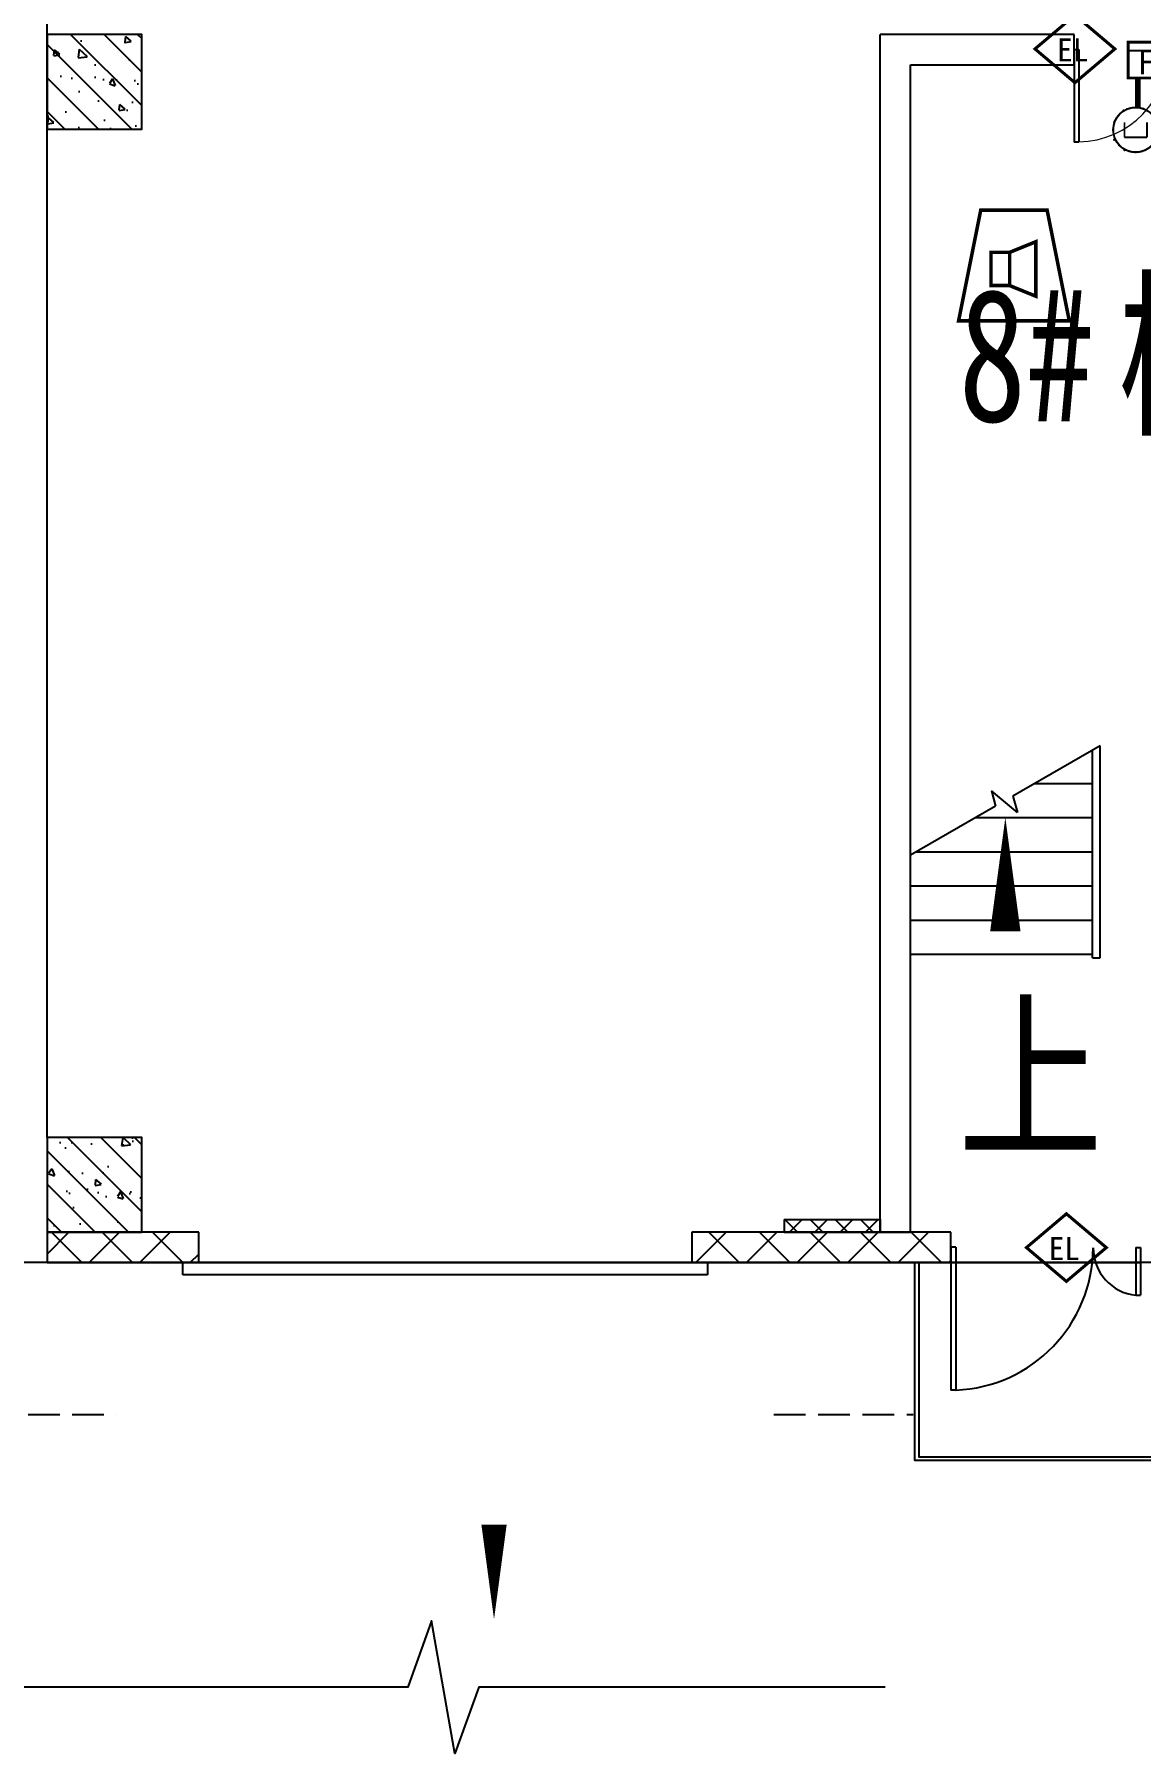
# Model space of a CAD drawing. Header units: millimetres. Extents: x -633009578 to 5705885, y -633235091 to 2571734.
# Drawn here: x 3601620 to 3610370, y 2056111 to 2069710 of the extents above; entities that cross this region are included whole.
import ezdxf
from ezdxf.enums import TextEntityAlignment as Align

# ---------------------------------------------------------------- set-up
doc = ezdxf.new("R2010")
doc.units = ezdxf.units.MM
doc.header["$LTSCALE"] = 1000
doc.header["$MEASUREMENT"] = 0
doc.linetypes.add('DASH', pattern=[0.35, 0.25, -0.1])
doc.layers.get('0').update_dxf_attribs({"color": 9})
for name, color, linetype in [('000000000000电气', 7, 'Continuous'), ('A-COLUM(柱)', 255, 'Continuous'), ('A-DI-S(箭头)', 76, 'Continuous'), ('A-DOOR(门）', 4, 'Continuous'), ('A-F-AREA(计算)', 5, 'Continuous'), ('A-FLOR(看线)', 8, 'Continuous'), ('A-HATH(填充)', 8, 'Continuous'), ('A-LM-RAIL(栏杆)', 167, 'Continuous'), ('A-ST-O(室外)', 54, 'Continuous'), ('A-STAR(楼梯)', 51, 'Continuous'), ('A-TEXT(房间)', 243, 'Continuous'), ('A-WALL(墙)', 255, 'Continuous'), ('DIM_SYMB', 3, 'Continuous'), ('PUB_TEXT', 7, 'Continuous'), ('TEL_TEXT', 7, 'Continuous'), ('WALL', 9, 'Continuous'), ('设备-安防', 3, 'Continuous'), ('设备-消防', 3, 'Continuous')]:
    doc.layers.add(name, color=color, linetype=linetype)
doc.styles.add('_TCH', font='simhei.ttf', dxfattribs={"width": 0.75, "bigfont": 'hztxt.shx'})
doc.styles.add('_TCH_DIM', font='simhei.ttf', dxfattribs={"width": 0.8, "bigfont": 'hztxt.shx'})
doc.styles.add('_TEL_DIM', font='simhei.ttf', dxfattribs={"height": 3.5, "bigfont": 'HZTXT'})
doc.styles.add('IDQSTYLE', font='simhei.ttf', dxfattribs={"width": 0.707, "bigfont": 'hztxt.shx'})
doc.styles.add('宋', font='simhei.ttf', dxfattribs={"width": 0.8})
pattern_1 = [(45, (1102421.475196055, 677964.29318137), (-200.0002033111466, 200.0002033111467), []), (135, (1102421.475196055, 677964.29318137), (-200.0002033111467, -200.0002033111466), [])]

# ---------------------------------------------------------------- blocks, each defined once
blk = doc.blocks.new('HC001213')
at = {"color": 0, "linetype": 'Continuous', "const_width": 0.2}
blk.add_lwpolyline([(-1.875, 3.125), (1.875, 3.125), (3.125, -3.125), (-3.125, -3.125)], close=True, dxfattribs=at)
for points in [[(-0.243653517016746, 0.7382802506738564), (1.231346482983254, 1.338280250673856), (1.231346482983254, -1.736719749326144), (-0.243653517016746, -1.136719749326144)], [(-1.293653517016746, 0.7382802506738564), (-0.243653517016746, 0.7382802506738564), (-0.243653517016746, -1.136719749326144), (-1.293653517016746, -1.136719749326144), (-1.293653517016746, 0.7382802506738564)]]:
    blk.add_lwpolyline(points, dxfattribs=at)
at = {"color": 0, "style": 'IDQSTYLE', "width": 0.7}
blk.add_attdef('PSFHATT', (5.125, -3.125), '', height=2.5, dxfattribs=at)
blk = doc.blocks.new('A$C18BE6784')
at = {"color": 3}
for p, q in [((523.9618938427884, 10.07556907826802), (523.9618938427884, 267.0734257409931)), ((9.966180517105386, 207.7662279362848), (523.9618938427884, 207.7662279362848)), ((9.966180517105386, 10.07556907826802), (523.9618938427884, 10.07556907826802))]:
    blk.add_line(p, q, dxfattribs=at)
at = {"color": 3, "const_width": 19.76906588580314}
blk.add_lwpolyline([(9.966180517105386, 267.0734257409931), (9.966180517105386, 10.07556907826802), (523.9618938427884, 10.07556907826802), (523.9618938427884, 267.0734257409931), (9.966180517105386, 267.0734257409931), (9.966180517105386, 10.07556907826802)], dxfattribs=at)
at = {"layer": 'TEL_TEXT', "style": '宋'}
blk.add_text('FHM', height=174.3631611127561, dxfattribs=at).set_placement((76.73028432228602, 37.78400701103965))
blk = doc.blocks.new('$equip_U$00000071(蒋轩)')
at = {"const_width": 0.040000000000008}
blk.add_lwpolyline([(-0.5, 0, -1), (0.5, 0, -1), (-0.5, 0, -1.4631756610552)], format="xyb", dxfattribs=at)
at = {"linetype": 'Continuous', "const_width": 0.041666666666675}
for points in [[(-0.25, -0.1666666666715173), (-0.25, 0.1666666666715173)], [(0.25, -0.1666666666715173), (0.25, 0.1666666666715173)], [(-0.25, -0.1666666666715173), (0.25, -0.1666666666715173)]]:
    blk.add_lwpolyline(points, dxfattribs=at)
blk.add_circle((0, 0), 0.5000000000001146)
blk.add_point((0, -0.5))
at = {"color": 7, "style": '_TEL_DIM', "flags": 1}
for tag in ['REMARK', 'A']:
    blk.add_attdef(tag, text='', height=1.666666666667e-05, dxfattribs=at).set_placement((0, 0), align=Align.MIDDLE_CENTER)
blk = doc.blocks.new('$equip_U$00000073(LR-JS03)')
at = {"xscale": 1.008, "yscale": 1.008, "zscale": 1.008}
blk.add_blockref('$equip_U$00000071(蒋轩)', (0, 0), dxfattribs=at)
at = {"color": 7, "style": '_TEL_DIM', "flags": 1}
for tag in ['REMARK', 'A']:
    blk.add_attdef(tag, text='', height=2e-05, dxfattribs=at).set_placement((0, 0), align=Align.MIDDLE_CENTER)
blk = doc.blocks.new('$equip_U$00000082(LR-JS03)')
blk.add_blockref('$equip_U$00000073(LR-JS03)', (0, 0))
at = {"color": 7, "style": '_TEL_DIM', "flags": 1}
for tag in ['REMARK', 'A']:
    blk.add_attdef(tag, text='', height=2e-05, dxfattribs=at).set_placement((0, 0), align=Align.MIDDLE_CENTER)
blk = doc.blocks.new('$equip_U$00000090(LR-JS03)')
for p in [(0, 0.5040000000008149), (-0.5040000000153668, 0), (0.5039999999571592, 0), (0, -0.5040000000008149)]:
    blk.add_point(p)
blk.add_blockref('$equip_U$00000082(LR-JS03)', (0, 0))
at = {"color": 7, "style": '_TEL_DIM', "flags": 1}
for tag in ['REMARK', 'A']:
    blk.add_attdef(tag, text='', height=2e-05, dxfattribs=at).set_placement((0, 0), align=Align.MIDDLE_CENTER)
blk = doc.blocks.new('$equip_U$00000099(LR-JS03)')
at = {"linetype": 'Continuous', "ltscale": 0.7, "xscale": 0.6, "yscale": 0.6, "zscale": 0.6}
blk.add_blockref('$equip_U$00000090(LR-JS03)', (0, 0), dxfattribs=at)
at = {"color": 7, "linetype": 'Continuous', "style": '_TEL_DIM', "flags": 1}
for tag in ['REMARK', 'A']:
    blk.add_attdef(tag, text='', height=2e-05, dxfattribs=at).set_placement((0, 0), align=Align.MIDDLE_CENTER)
blk = doc.blocks.new('$equip_U$00000101(LR-JS03)')
at = {"linetype": 'Continuous', "ltscale": 0.7}
for p in [(-0.1658388294745237, 0.2592770627816208), (-0.1194070677738637, 0.277826766425278), (0, 0.302399999985937), (0.1048157138284296, 0.2836537081166171), (-0.3023999999277294, 0), (-0.2900179410353303, 0.1034561744891107), (-0.2358388293068856, 0.1892770628328435), (0.2132320802193135, 0.2144244387745857), (0.2832320802845061, 0.1444244387676008), (0.30240000016056, 0), (-0.2917371464427561, -0.1356171146035194), (-0.2217371466103941, -0.2056171146105044), (0.2639371012337506, -0.1475905369734392), (-0.1517371465452015, -0.2756171146174893), (0, -0.3024000000441447), (0.1854639847297221, -0.2388490536250174)]:
    blk.add_point(p, dxfattribs=at)
blk.add_blockref('$equip_U$00000099(LR-JS03)', (0, 0), dxfattribs=at)
at = {"color": 7, "linetype": 'Continuous', "style": '_TEL_DIM', "flags": 1}
for tag in ['REMARK', 'A']:
    blk.add_attdef(tag, text='', height=2e-05, dxfattribs=at).set_placement((0, 0), align=Align.MIDDLE_CENTER)
blk = doc.blocks.new('$equip_U$00000102(LR-JS03)')
for p in [(0, 0.3931199999997261), (-0.3931199999933597, 0), (0.3931200000224635, 0), (0, -0.3931200000006356)]:
    blk.add_point(p)
at = {"xscale": 1.3, "yscale": 1.3, "zscale": 1.3}
blk.add_blockref('$equip_U$00000101(LR-JS03)', (0, 0), dxfattribs=at)
at = {"color": 7, "style": '_TEL_DIM', "flags": 1}
for tag in ['REMARK', 'A']:
    blk.add_attdef(tag, text='', height=2e-05, dxfattribs=at).set_placement((0, 0), align=Align.MIDDLE_CENTER)
blk = doc.blocks.new('FHHHM')
at = {"layer": '设备-消防', "const_width": 35.58431859444}
for points in [[(-400.2762537132949, -420.9812156084226), (-400.2762537132949, -229.5319353532395)], [(-75.17435393342748, -420.9812156084226), (-75.17435393342748, -229.5319353532395)]]:
    blk.add_lwpolyline(points, dxfattribs=at)
at = {"layer": '设备-消防'}
for name, p, xscale, yscale, zscale in [('A$C18BE6784', (-471.5657044585096, -240.3660831669113), 0.9, 0.9, 0.9), ('$equip_U$00000102(LR-JS03)', (-414.3943202504888, -564.8034442435601), 367.6065970498603, 367.6065970498603, 367.6065970498603)]:
    blk.add_blockref(name, p, dxfattribs=dict(at, xscale=xscale, yscale=yscale, zscale=zscale))
at = {"layer": '设备-消防', "xscale": -367.6065970498603, "yscale": 367.606597049965, "zscale": 367.6065970500075, "rotation": 359.9999999999998}
blk.add_blockref('$equip_U$00000102(LR-JS03)', (-61.05628739541862, -564.8034442435601), dxfattribs=at)
blk = doc.blocks.new('$equip$00002474')
for p, q in [((-0.519992380955955, 1.000000338535756e-05), (7.619048119522631e-06, 0.4400100000020757)), ((7.619048119522631e-06, 0.4400100000020757), (0.5200076190521941, 1.000000338535756e-05)), ((7.619048119522631e-06, -0.4399899999989429), (-0.519992380955955, 1.000000338535756e-05)), ((0.5200076190521941, 1.000000338535756e-05), (7.619048119522631e-06, -0.4399899999989429))]:
    blk.add_line(p, q)
at = {"const_width": 0.04}
blk.add_lwpolyline([(7.619048119522631e-06, 0.4400100000020757), (-0.519992380955955, 1.000000338535756e-05), (7.619048119522631e-06, -0.4399899999989429), (0.5200076190521941, 1.000000338535756e-05), (7.619048119522631e-06, 0.4400100000020757), (-0.519992380955955, 1.000000338535756e-05)], dxfattribs=at)
for p in [(7.619048119522631e-06, 0.4400100000020757), (-0.519992380955955, 1.000000338535756e-05), (0.5200076190521941, 1.000000338535756e-05), (7.619048119522631e-06, -0.4399899999989429)]:
    blk.add_point(p)
at = {"color": 7, "style": '_TEL_DIM'}
blk.add_attdef('$TEXT$', text='', height=0.3, dxfattribs=at).set_placement((0.02805548798642121, 0.01213281898526475), align=Align.MIDDLE_CENTER)
at = {"color": 7, "style": '_TEL_DIM', "flags": 1}
blk.add_attdef('A', text='', height=2e-05, dxfattribs=at).set_placement((0, 0), align=Align.MIDDLE_CENTER)
blk = doc.blocks.new('$DorLib2D$00000126')
at = {"color": 0, "linetype": 'Continuous'}
for p, q in [((-0.5319999999956053, 0.5), (-0.5319999999956053, 0.900000000000091)), ((0.5320000000047003, 0.900000000000091), (0.5320000000047003, 0.5000000000002274))]:
    blk.add_line(p, q, dxfattribs=at)
at = {"color": 0, "linetype": 'DASH'}
for p, q in [((-0.5319999999956053, 0.900000000000091), (0.5320000000047003, 0.900000000000091)), ((-0.5319999999956053, 0.5), (0.5320000000047003, 0.5000000000002274))]:
    blk.add_line(p, q, dxfattribs=at)
blk = doc.blocks.new('$DorLib2D$00000225')
at = {"color": 0}
for p, q in [((0.4750000000000032, -0.001447885298549778), (0.4750000000000032, 0.7521225008925327)), ((0.4750000000000032, 0.7521225008925327), (0.5000000000000036, 0.7521225008925363)), ((0.5000000000000036, -0.001447885298549778), (0.5000000000000036, 0.7521225008925363)), ((-0.4999999999999982, -3.552713678800501e-15), (-0.5, 0.252035990386009)), ((-0.4750000000000014, 0.252035990386009), (-0.5, 0.252035990386009)), ((-0.4749999999999996, -3.552713678800501e-15), (-0.4750000000000014, 0.252035990386009)), ((-0.4749999999999996, -3.552713678800501e-15), (-0.4999999999999947, -3.552713678800501e-15)), ((0.4750000000000032, -0.001447885298549778), (0.4999999999999929, -0.001447885298549778))]:
    blk.add_line(p, q, dxfattribs=at)
for centre, radius, start, end in [((0.5046168020419071, -0.001920809357812914), 0.7546247204382253, 92.24926861260724, 179.7237749158362), ((-0.5007908120542499, 0.002572563917482285), 0.2507930763238999, 359.7898704778746, 84.09743784757413)]:
    blk.add_arc(centre, radius, start, end, dxfattribs=at)
blk = doc.blocks.new('_FZH')
h = blk.add_hatch()
h.set_pattern_fill('钢筋混凝土', color=256, scale=0.1, style=0)
h.set_pattern_definition([(45, (0, 0), (-0.1767766952966369, 0.1767766952966369), []), (50, (0, 0), (0.7172601826007535, -0.06275213498259512), [0.07500000000000001, -0.8250000000000001]), (355, (0, 0), (-0.138751333613, 0.7521921337000119), [0.06, -0.66]), (100.4514, (0.05977168000000001, -0.00522934), (0.5785093817140216, 0.6894395420609536), [0.06374019, -0.701142112]), (46.1842, (0, 0.2), (1.067241048625645, -0.1655190143290181), [0.1125, -1.2375]), (96.6356, (0.088936745, 0.186206693), (0.9346627055487033, 0.9741178709004418), [0.095610288, -1.051713]), (351.1842, (0, 0.2), (0.9346619451336272, 0.9741186009253247), [0.09000000000000001, -0.9900000000000001]), (21, (0.1, 0.15), (0.5969070521184617, -0.4026188906653388), [0.07500000000000001, -0.8250000000000001]), (326, (0.1, 0.15), (0.2433153319215824, 0.7251500450468529), [0.06, -0.66]), (71.4514, (0.149742233, 0.116448394), (0.84022262858149, 0.3225304967099524), [0.06374019, -0.701142112]), (37.50000000000001, (0, 0), (0.01215985531729062, 0.3328938538313115), [0, -0.652, 0, -0.67, 0, -0.6625000000000001]), (7.499999999999999, (0, 0), (0.2630695374421486, 0.3944117118823603), [0, -0.382, 0, -0.637, 0, -0.2525]), (-32.5, (-0.223, 0), (0.533822436172409, -0.02255487173437976), [0, -0.25, 0, -0.78, 0, -1.035]), (-42.5, (-0.323, 0), (0.5831861693423862, 0.1001049823323177), [0, -0.325, 0, -0.518, 0, -0.735])])
h.paths.add_polyline_path([(-0.5, -0.5), (0.5, -0.5), (0.5, 0.5), (-0.5, 0.5)])
blk.add_lwpolyline([(-0.5, -0.5), (0.5, -0.5), (0.5, 0.5), (-0.5, 0.5)], close=True)
blk = doc.blocks.new('$DorLib2D$00000002')
for p, q in [((-0.5, -5.684341886080802e-17), (-0.5000000000000007, 0.4875)), ((-0.4750000000000007, 0.4875), (-0.5000000000000007, 0.4875)), ((-0.475, -2.842170943040401e-17), (-0.4750000000000007, 0.4875)), ((0.475, -2.842170943040401e-17), (0.4750000000000007, 0.4875)), ((0.4750000000000007, 0.4875), (0.5000000000000007, 0.4875)), ((0.5, -5.684341886080802e-17), (0.5000000000000007, 0.4875)), ((-0.5, -5.684341886080802e-17), (-0.475, -2.842170943040401e-17)), ((0.5, -5.684341886080802e-17), (0.475, -2.842170943040401e-17))]:
    blk.add_line(p, q)
at = {"lineweight": 13}
for centre, start, end in [((-0.4875, -4.263256414560601e-17), 0, 88.53071641864632), ((0.4875, -4.263256414560601e-17), 91.4692835813537, 180)]:
    blk.add_arc(centre, 0.4875, start, end, dxfattribs=at)

msp = doc.modelspace()

# ---------------------------------------------------------------- hatches: boundary and pattern name
at = {"layer": 'A-HATH(填充)'}
h = msp.add_hatch(dxfattribs=at)
h.set_pattern_fill('多孔材料', color=256, scale=50, style=0)
h.set_pattern_definition([(45, (1102321.475196055, 677964.29318137), (-100.0001016555733, 100.0001016555733), []), (135, (1102321.475196055, 677964.29318137), (-100.0001016555733, -100.0001016555733), [])])
h.paths.add_polyline_path([(3607549.994031597, 2060234.629172604), (3608309.994031597, 2060234.629172604), (3608309.994031597, 2060334.629172604), (3607549.994031597, 2060334.629172604)])
h = msp.add_hatch(dxfattribs=at)
h.set_pattern_fill('多孔材料', color=256, scale=100, style=0)
h.set_pattern_definition(pattern_1)
h.paths.add_polyline_path([(3601719.994031765, 2059994.629172626), (3602919.994032013, 2059994.629172631), (3602919.994032013, 2060234.629172628), (3601719.994031765, 2060234.629172626)])
h = msp.add_hatch(dxfattribs=at)
h.set_pattern_fill('多孔材料', color=256, scale=100, style=0)
h.set_pattern_definition(pattern_1)
h.paths.add_polyline_path([(3606819.994032013, 2059994.629172631), (3608869.994030487, 2059994.629172631), (3608869.994030487, 2060234.629172627), (3606819.994032013, 2060234.629172628)])

# ---------------------------------------------------------------- linework, layer by layer
at = {"layer": 'A-DI-S(箭头)'}
msp.add_lwpolyline([(3605255.674058281, 2058836.00320153, 0, 0, 0), (3605255.674058281, 2057173.00320153, 0, 200, 0), (3605255.674058281, 2057923.00320153, 0, 0, 0)], format="xyseb", dxfattribs=at)
msp.add_lwpolyline([(3608348.686979977, 2056636.171602783), (3605136.48755876, 2056636.171602783), (3604945.40318577, 2056111.171602783), (3604760.259856026, 2057161.171602783), (3604573.98755876, 2056636.171602783), (3601361.788137542, 2056636.171602783)], dxfattribs=at)
at = {"layer": 'A-DOOR(门）'}
for p, q in [((3602919.994032014, 2059994.629172626), (3606819.994032014, 2059994.629172626)), ((3608869.994030365, 2059994.629172626), (3610369.994030365, 2059994.629172626))]:
    msp.add_line(p, q, dxfattribs=at)
at = {"layer": 'A-F-AREA(计算)'}
msp.add_lwpolyline([(3534479.994031782, 2196074.629172625), (3668759.994031782, 2196074.629172625), (3668759.994031782, 2059994.629172625), (3534479.994031782, 2059994.629172625)], close=True, dxfattribs=at)
at = {"layer": 'A-FLOR(看线)'}
msp.add_lwpolyline([(3601719.994031765, 2060984.629172626), (3601719.994031765, 2127934.629173214)], dxfattribs=at)
at = {"layer": 'A-LM-RAIL(栏杆)'}
msp.add_lwpolyline([(3608614.994420176, 2059994.629184154), (3608614.993947505, 2058459.629205559), (3612569.994933342, 2058459.62920559), (3612569.994933342, 2058429.62920559), (3608584.993937623, 2058429.629205558), (3608584.994420176, 2059994.629194035)], dxfattribs=at)
at = {"layer": 'A-ST-O(室外)', "linetype": 'DASH'}
for points in [[(3534719.994031765, 2058794.629172639), (3602269.994472506, 2058794.629172639)], [(3607469.993591949, 2058794.629172639), (3608569.994049615, 2058794.629172639)]]:
    msp.add_lwpolyline(points, dxfattribs=at)
at = {"layer": 'A-STAR(楼梯)'}
for p, q in [((3610049.994031593, 2064082.641874489), (3609360.512876885, 2063684.569744185)), ((3609989.994031593, 2062404.629172597), (3609989.994031593, 2064048.000858338)), ((3610049.994031593, 2062434.629172597), (3610049.994031535, 2064082.641874292)), ((3610049.994031593, 2062404.629172597), (3610049.994031593, 2064082.64187449)), ((3609395.453447053, 2063554.169757137), (3609189.408505614, 2063727.061991504)), ((3609189.408505614, 2063727.061991504), (3609222.192505152, 2063604.710440331)), ((3609533.820890539, 2063784.629172366), (3609989.994031484, 2063784.629172581)), ((3609222.192505152, 2063604.710440331), (3608549.994031593, 2063216.616470705)), ((3609360.512876885, 2063684.569744185), (3609395.453447053, 2063554.169757137)), ((3609066.16717208, 2063514.62917269), (3609989.994031484, 2063514.629172581)), ((3608549.994031593, 2062434.629172597), (3608549.994031535, 2063216.616471072)), ((3608598.51345397, 2063244.629172674), (3609989.994031484, 2063244.629172581)), ((3608549.994031593, 2062974.629172597), (3609989.994031484, 2062974.629172581)), ((3608549.994031593, 2062704.629172597), (3609989.994031484, 2062704.629172581)), ((3608549.994031593, 2062434.629172597), (3609989.994031484, 2062434.629172581)), ((3609989.994031593, 2062404.629172597), (3610049.994031593, 2062404.629172597))]:
    msp.add_line(p, q, dxfattribs=at)
at = {"layer": 'A-WALL(墙)'}
for p, q in [((3608309.994031743, 2060234.629172624), (3608309.994031561, 2069709.629172582)), ((3609844.994032013, 2069709.629172551), (3608309.994031561, 2069709.629172582)), ((3609844.994032013, 2069469.62917272), (3609844.994032013, 2069709.629172551)), ((3608549.994031743, 2060234.629172628), (3608549.994031617, 2069469.629172595)), ((3608549.994031617, 2069469.629172595), (3609844.994032013, 2069469.62917272)), ((3607549.994031597, 2060334.629172604), (3608309.994031597, 2060334.629172604)), ((3607549.994031597, 2060334.629172604), (3607549.994031597, 2060234.629172604)), ((3608309.994031597, 2060334.629172604), (3608309.994031597, 2060234.629172604)), ((3607549.994031597, 2060234.629172604), (3608309.994031597, 2060234.629172604)), ((3608309.994031743, 2060234.629172624), (3608549.994031743, 2060234.629172628))]:
    msp.add_line(p, q, dxfattribs=at)
at = {"layer": 'DIM_SYMB'}
msp.add_lwpolyline([(3609299.994031593, 2062299.629172597, 0, 0, 0), (3609299.994031593, 2063514.629172597, 0, 240.0000000000001, 0), (3609299.994031593, 2062614.629172597, 0, 0, 0)], format="xyseb", dxfattribs=at)
at = {"layer": 'WALL'}
for p, q in [((3602919.994032013, 2060234.629172628), (3601719.994031765, 2060234.629172626)), ((3601719.994031765, 2060234.629172626), (3601719.994031765, 2059994.629172626)), ((3602919.994032013, 2059994.629172631), (3602919.994032013, 2060234.629172628)), ((3608869.994030487, 2060234.629172627), (3606819.994032013, 2060234.629172628)), ((3606819.994032013, 2060234.629172628), (3606819.994032013, 2059994.629172631)), ((3608869.994030487, 2059994.629172631), (3608869.994030487, 2060234.629172627)), ((3601719.994031765, 2059994.629172626), (3602919.994032013, 2059994.629172631)), ((3606819.994032013, 2059994.629172631), (3608869.994030487, 2059994.629172631))]:
    msp.add_line(p, q, dxfattribs=at)

# ---------------------------------------------------------------- block references
at = {"layer": '000000000000电气', "color": 3, "xscale": 1.2285, "yscale": 1.2285, "zscale": 1.2285}
msp.add_blockref('FHHHM', (3610840.035137919, 2069648.261451769), dxfattribs=at)
at = {"layer": 'A-COLUM(柱)', "xscale": 750, "yscale": 750, "zscale": 750, "rotation": 270}
for p in [(3602094.99403178, 2069334.629172626), (3602094.99403178, 2060609.629172626)]:
    msp.add_blockref('_FZH', p, dxfattribs=at)
at = {"layer": 'A-DOOR(门）', "xscale": 1500, "yscale": 1500, "zscale": 1500, "rotation": 180}
msp.add_blockref('$DorLib2D$00000002', (3610594.994032077, 2069589.629172626), dxfattribs=at)
at = {"layer": 'A-DOOR(门）', "extrusion": (0, 0, -1), "rotation": 180.0000000000016}
for name, p, xscale, yscale, zscale in [('$DorLib2D$00000225', (-3609619.994030365, 2060114.629172626), -1500, 1500, 1500), ('$DorLib2D$00000126', (-3604869.994032014, 2060114.629172626), -3900, 240, 3900)]:
    msp.add_blockref(name, p, dxfattribs=dict(at, xscale=xscale, yscale=yscale, zscale=zscale))
at = {"layer": '设备-安防'}
ref = msp.add_blockref('$equip$00002474', (3609850.439143498, 2069594.632506445), dxfattribs=dict(at, xscale=607.5, yscale=607.5, zscale=607.5, rotation=180))
ref.add_attrib('$TEXT$', 'EL', dxfattribs={"layer": '0', "color": 7, "height": 182.25, "style": '_TEL_DIM'}).set_placement((3609833.395434697, 2069587.26181896), align=Align.MIDDLE_CENTER)
ref = msp.add_blockref('$equip$00002474', (3609782.936881692, 2060113.704280656), dxfattribs=dict(at, xscale=607.5, yscale=607.5, zscale=607.5, rotation=180))
ref.add_attrib('$TEXT$', 'EL', dxfattribs={"layer": '0', "color": 7, "height": 182.25, "style": '_TEL_DIM'}).set_placement((3609765.893172891, 2060106.333593171), align=Align.MIDDLE_CENTER)
at = {"layer": '设备-消防', "xscale": 140, "yscale": 140, "zscale": 140}
msp.add_blockref('HC001213', (3609368.038432558, 2067882.056853997), dxfattribs=at)

# ---------------------------------------------------------------- texts
at = {"layer": 'A-TEXT(房间)', "style": '_TCH', "width": 0.75}
for s, p in [('楼梯', (3610189.880673066, 2066648.788666927)), ('8#', (3608929.880673066, 2066648.788666927))]:
    msp.add_text(s, height=1050, dxfattribs=at).set_placement(p)
at = {"layer": 'PUB_TEXT', "style": '_TCH_DIM', "width": 0.8}
msp.add_text('上', height=1050, dxfattribs=at).set_placement((3608926.293244191, 2060934.629172597))

doc.saveas('drawing.dxf')
